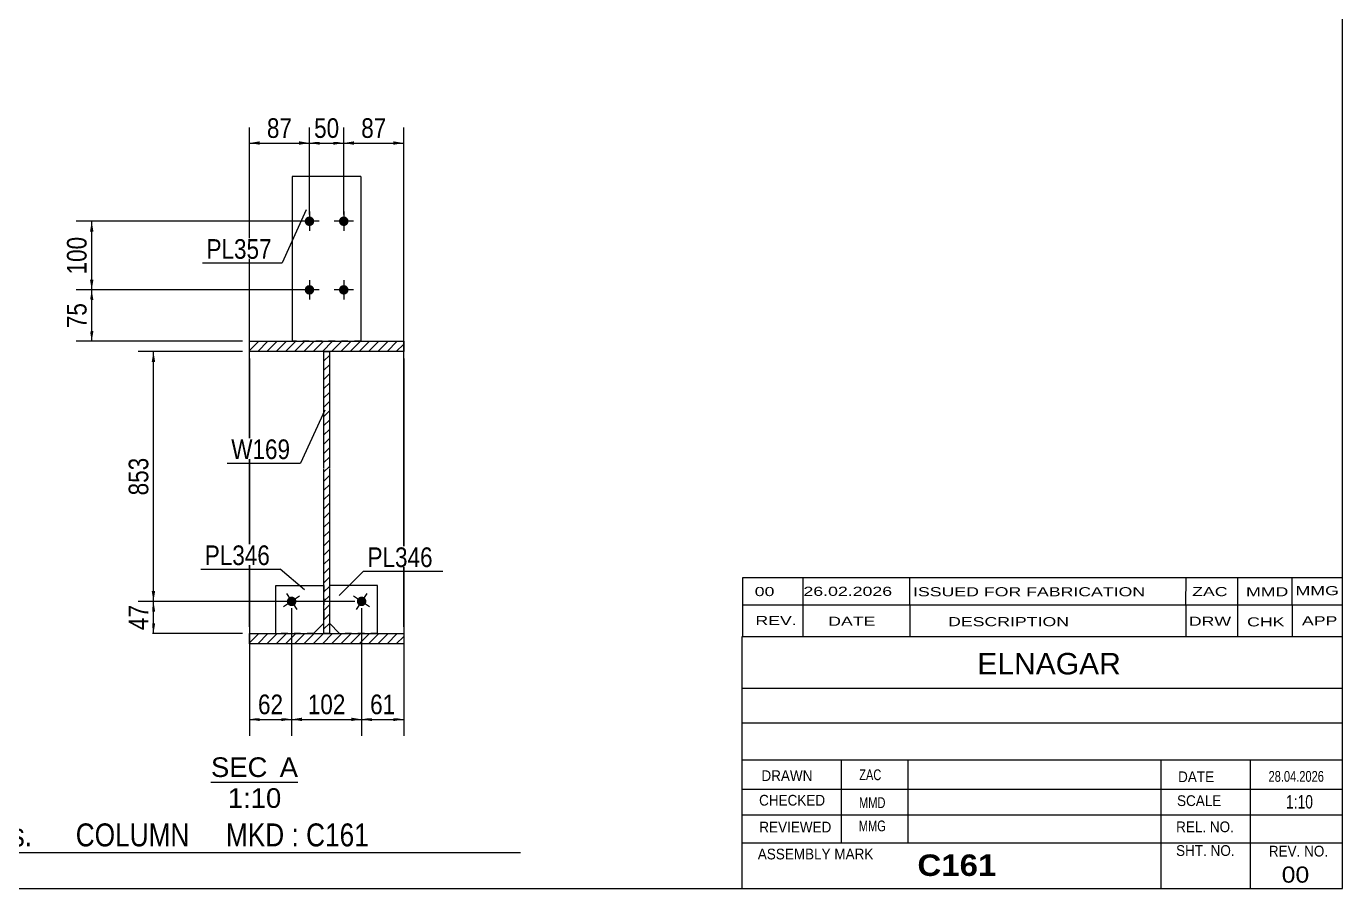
# Model space of a CAD drawing. Header units: millimetres. Extents: x -323 to 90, y -153 to 134.
# Drawn here: x -102.1 to 89.9, y -153.4 to -27.8 of the extents above; entities that cross this region are included whole.
import ezdxf

# ---------------------------------------------------------------- set-up
doc = ezdxf.new("R2010")
doc.units = ezdxf.units.MM
doc.linetypes.add('DXK_LINE_DOT1', pattern=[1.8814, 0.9407, -0.9407])
doc.styles.add('Arial', font='ARIAL.TTF', dxfattribs={"height": 0.2})
doc.styles.add('Arial Bold', font='ARIALBD.TTF', dxfattribs={"height": 0.2})
doc.styles.add('Arial Narrow', font='ARIALN.TTF', dxfattribs={"height": 0.2})

# ---------------------------------------------------------------- blocks, each defined once
blk = doc.blocks.new('Unknown-622305813-1210')
at = {"color": 5, "linetype": 'Continuous'}
for p, q in [((89.87, -153.44), (89.87, 133.56)), ((-320.13, -153.44), (89.87, -153.44))]:
    blk.add_line(p, q, dxfattribs=at)
blk = doc.blocks.new('Unknown-622305813-12 - 2134')
at = {"color": 1, "linetype": 'Continuous'}
blk.add_line((-75.16, -137.92), (-62.47, -137.92), dxfattribs=at)
at = {"color": 0, "linetype": 'Continuous'}
for points in [[(-66.94, -137.17), (-66.94, -134.17), (-75.16, -134.17), (-75.16, -137.17)], [(-62.47, -137.17), (-62.47, -134.17), (-65.14, -134.17), (-65.14, -137.17)], [(-64.92, -141.67), (-64.92, -138.67), (-72.7, -138.67), (-72.7, -141.67)]]:
    blk.add_wipeout(points, dxfattribs=at)
at = {"color": 136, "linetype": 'Continuous', "style": 'Arial'}
for s, height, p in [('SEC', 2.865, (-75.16, -137.17)), ('A', 2.87, (-65.14, -137.17)), ('1:10', 2.865, (-72.7, -141.67))]:
    blk.add_text(s, height=height, dxfattribs=at).set_placement(p)
blk = doc.blocks.new('Bolt-622305813-2148 - 2134')
at = {"linetype": 'Continuous'}
for points in [[(-60.1, -56.17, -1), (-61.5, -56.17, -1)], [(-55.1, -56.17, -1), (-56.5, -56.17, -1)], [(-60.1, -66.17, -1), (-61.5, -66.17, -1)], [(-55.1, -66.17, -1), (-56.5, -66.17, -1)]]:
    blk.add_hatch(color=3, dxfattribs=at).paths.add_polyline_path(points)
at = {"color": 3, "linetype": 'Continuous'}
for p, q in [((-60.8, -54.77), (-60.8, -57.57)), ((-55.8, -54.77), (-55.8, -57.57)), ((-59.4, -56.17), (-62.2, -56.17)), ((-54.4, -56.17), (-57.2, -56.17)), ((-60.8, -64.77), (-60.8, -67.57)), ((-55.8, -64.77), (-55.8, -67.57)), ((-59.4, -66.17), (-62.2, -66.17)), ((-54.4, -66.17), (-57.2, -66.17))]:
    blk.add_line(p, q, dxfattribs=at)
blk = doc.blocks.new('Bolt-622305813-2137 - 2134')
at = {"linetype": 'Continuous'}
blk.add_hatch(color=3, dxfattribs=at).paths.add_polyline_path([(-52.61, -111.96, -1), (-53.78, -111.19, -1)])
at = {"color": 3, "linetype": 'Continuous'}
for p, q in [((-52.03, -112.35), (-54.36, -110.8)), ((-52.42, -110.41), (-53.97, -112.74))]:
    blk.add_line(p, q, dxfattribs=at)
blk = doc.blocks.new('Bolt-622305813-2138 - 2134')
at = {"linetype": 'Continuous'}
blk.add_hatch(color=3, dxfattribs=at).paths.add_polyline_path([(-62.81, -111.19, -1), (-63.98, -111.96, -1)])
at = {"color": 3, "linetype": 'Continuous'}
for p, q in [((-62.23, -110.8), (-64.56, -112.35)), ((-64.17, -110.41), (-62.62, -112.74))]:
    blk.add_line(p, q, dxfattribs=at)
blk = doc.blocks.new('Part-622305813-2174 - 2134')
at = {"color": 2, "linetype": 'Continuous'}
for p, q in [((-50.9, -109.27), (-57.9, -109.27)), ((-50.9, -116.27), (-50.9, -109.27)), ((-57.9, -114.77), (-56.4, -116.27))]:
    blk.add_line(p, q, dxfattribs=at)
at = {"color": 7, "linetype": 'DXK_LINE_DOT1'}
for p, q in [((-57.9, -109.27), (-57.9, -114.77)), ((-50.9, -116.27), (-56.4, -116.27))]:
    blk.add_line(p, q, dxfattribs=at)
blk = doc.blocks.new('Part-622305813-2179 - 2134')
at = {"color": 2, "linetype": 'Continuous'}
for p, q in [((-65.7, -116.27), (-65.7, -109.27)), ((-65.7, -109.27), (-58.7, -109.27)), ((-58.7, -114.77), (-60.2, -116.27))]:
    blk.add_line(p, q, dxfattribs=at)
at = {"color": 7, "linetype": 'DXK_LINE_DOT1'}
for p, q in [((-58.7, -109.27), (-58.7, -114.77)), ((-60.2, -116.27), (-65.7, -116.27))]:
    blk.add_line(p, q, dxfattribs=at)
blk = doc.blocks.new('Part-622305813-2191 - 2134')
at = {"color": 2, "linetype": 'Continuous'}
for p, q in [((-53.3, -49.67), (-63.3, -49.67)), ((-63.3, -49.67), (-63.3, -73.67)), ((-53.3, -49.67), (-53.3, -73.67))]:
    blk.add_line(p, q, dxfattribs=at)
at = {"color": 7, "linetype": 'DXK_LINE_DOT1'}
blk.add_line((-53.3, -73.67), (-63.3, -73.67), dxfattribs=at)
blk = doc.blocks.new('Part-622305813-2197 - 2134')
at = {"linetype": 'Continuous'}
h = blk.add_hatch(dxfattribs=at)
h.set_pattern_fill('', scale=0.3, style=0, pattern_type=0)
h.set_pattern_definition([(45, (-58.6967, -75.1749), (-0.67352, 0.67352), [])])
h.paths.add_polyline_path([(-57.9, -75.17), (-58.7, -75.17), (-58.7, -116.27), (-57.9, -116.27)])
at = {"color": 2, "linetype": 'Continuous'}
for p, q in [((-58.7, -75.17), (-57.9, -75.17)), ((-58.7, -92.17), (-58.7, -75.17)), ((-57.9, -75.17), (-57.9, -92.17)), ((-58.7, -116.27), (-58.7, -92.27)), ((-57.9, -92.27), (-57.9, -116.27)), ((-57.9, -116.27), (-58.7, -116.27))]:
    blk.add_line(p, q, dxfattribs=at)
blk = doc.blocks.new('Part-622305813-2198 - 2134')
at = {"linetype": 'Continuous'}
h = blk.add_hatch(dxfattribs=at)
h.set_pattern_fill('', scale=0.3, style=0, pattern_type=0)
h.set_pattern_definition([(45, (-69.5467, -116.2749), (-0.67352, 0.67352), [])])
h.paths.add_polyline_path([(-47.05, -116.27), (-69.55, -116.27), (-69.55, -117.77), (-47.05, -117.77)])
at = {"color": 2, "linetype": 'Continuous'}
for p, q in [((-69.55, -116.27), (-47.05, -116.27)), ((-69.55, -117.77), (-69.55, -116.27)), ((-47.05, -116.27), (-47.05, -117.77)), ((-47.05, -117.77), (-69.55, -117.77))]:
    blk.add_line(p, q, dxfattribs=at)
blk = doc.blocks.new('Part-622305813-2199 - 2134')
at = {"linetype": 'Continuous'}
h = blk.add_hatch(dxfattribs=at)
h.set_pattern_fill('', scale=0.3, style=0, pattern_type=0)
h.set_pattern_definition([(45, (-69.5467, -73.6749), (-0.67352, 0.67352), [])])
h.paths.add_polyline_path([(-47.05, -73.67), (-69.55, -73.67), (-69.55, -75.17), (-47.05, -75.17)])
at = {"color": 2, "linetype": 'Continuous'}
for p, q in [((-69.55, -73.67), (-47.05, -73.67)), ((-69.55, -75.17), (-69.55, -73.67)), ((-47.05, -73.67), (-47.05, -75.17)), ((-47.05, -75.17), (-69.55, -75.17))]:
    blk.add_line(p, q, dxfattribs=at)
blk = doc.blocks.new('StraightDimension-622305813-2305 - 2134')
at = {"linetype": 'Continuous'}
for points in [[(-92.8, -57.67), (-92.55, -56.17), (-92.3, -57.67)], [(-92.3, -64.67), (-92.55, -66.17), (-92.8, -64.67)]]:
    blk.add_hatch(color=7, dxfattribs=at).paths.add_polyline_path(points)
at = {"color": 7, "linetype": 'Continuous'}
for p, q in [((-61.8, -56.17), (-94.8, -56.17)), ((-92.55, -66.17), (-92.55, -56.17)), ((-61.8, -66.17), (-94.8, -66.17))]:
    blk.add_line(p, q, dxfattribs=at)
at = {"color": 0}
blk.add_wipeout([(-92.7, -57.83), (-96.9, -57.83), (-96.9, -64.52), (-92.7, -64.52)], dxfattribs=at)
at = {"color": 3, "style": 'Arial Narrow'}
blk.add_text('100', height=2.863, rotation=90.0002, dxfattribs=at).set_placement((-93.3, -63.92))
blk = doc.blocks.new('StraightDimension-622305813-2209 - 2134')
at = {"linetype": 'Continuous'}
for points in [[(-68.05, -45.02), (-69.55, -44.77), (-68.05, -44.52)], [(-62.3, -44.52), (-60.8, -44.77), (-62.3, -45.02)]]:
    blk.add_hatch(color=7, dxfattribs=at).paths.add_polyline_path(points)
at = {"color": 7, "linetype": 'Continuous'}
for p, q in [((-69.55, -115.27), (-69.55, -42.52)), ((-60.8, -55.17), (-60.8, -42.52)), ((-69.55, -44.77), (-60.8, -44.77))]:
    blk.add_line(p, q, dxfattribs=at)
at = {"color": 0}
blk.add_wipeout([(-62.74, -44.62), (-62.74, -40.42), (-67.6, -40.42), (-67.6, -44.62)], dxfattribs=at)
at = {"color": 3, "style": 'Arial Narrow'}
blk.add_text('87', height=2.863, dxfattribs=at).set_placement((-67, -44.02))
blk = doc.blocks.new('StraightDimension-622305813-2219 - 2134')
at = {"linetype": 'Continuous'}
for points in [[(-59.3, -45.02), (-60.8, -44.77), (-59.3, -44.52)], [(-57.3, -44.52), (-55.8, -44.77), (-57.3, -45.02)]]:
    blk.add_hatch(color=7, dxfattribs=at).paths.add_polyline_path(points)
at = {"color": 7, "linetype": 'Continuous'}
for p, q in [((-60.8, -55.17), (-60.8, -42.52)), ((-55.8, -55.17), (-55.8, -42.52)), ((-60.8, -44.77), (-55.8, -44.77))]:
    blk.add_line(p, q, dxfattribs=at)
at = {"color": 0}
blk.add_wipeout([(-55.87, -44.62), (-55.87, -40.42), (-60.72, -40.42), (-60.72, -44.62)], dxfattribs=at)
at = {"color": 3, "style": 'Arial Narrow'}
blk.add_text('50', height=2.863, dxfattribs=at).set_placement((-60.12, -44.02))
blk = doc.blocks.new('StraightDimension-622305813-2229 - 2134')
at = {"linetype": 'Continuous'}
for points in [[(-54.3, -45.02), (-55.8, -44.77), (-54.3, -44.52)], [(-48.55, -44.52), (-47.05, -44.77), (-48.55, -45.02)]]:
    blk.add_hatch(color=7, dxfattribs=at).paths.add_polyline_path(points)
at = {"color": 7, "linetype": 'Continuous'}
for p, q in [((-55.8, -55.17), (-55.8, -42.52)), ((-47.05, -115.27), (-47.05, -42.52)), ((-55.8, -44.77), (-47.05, -44.77))]:
    blk.add_line(p, q, dxfattribs=at)
at = {"color": 0}
blk.add_wipeout([(-48.99, -44.62), (-48.99, -40.42), (-53.85, -40.42), (-53.85, -44.62)], dxfattribs=at)
at = {"color": 3, "style": 'Arial Narrow'}
blk.add_text('87', height=2.863, dxfattribs=at).set_placement((-53.25, -44.02))
blk = doc.blocks.new('StraightDimension-622305813-2240 - 2134')
at = {"linetype": 'Continuous'}
for points in [[(-68.05, -129.02), (-69.55, -128.77), (-68.05, -128.52)], [(-64.9, -128.52), (-63.4, -128.77), (-64.9, -129.02)]]:
    blk.add_hatch(color=7, dxfattribs=at).paths.add_polyline_path(points)
at = {"color": 7, "linetype": 'Continuous'}
for p, q in [((-69.55, -76.17), (-69.55, -131.17)), ((-63.4, -112.57), (-63.4, -131.17)), ((-69.55, -128.77), (-63.4, -128.77))]:
    blk.add_line(p, q, dxfattribs=at)
at = {"color": 0}
blk.add_wipeout([(-64.04, -128.62), (-64.04, -124.42), (-68.9, -124.42), (-68.9, -128.62)], dxfattribs=at)
at = {"color": 3, "style": 'Arial Narrow'}
blk.add_text('62', height=2.863, dxfattribs=at).set_placement((-68.3, -128.02))
blk = doc.blocks.new('StraightDimension-622305813-2256 - 2134')
at = {"linetype": 'Continuous'}
for points in [[(-61.9, -129.02), (-63.4, -128.77), (-61.9, -128.52)], [(-54.7, -128.52), (-53.2, -128.77), (-54.7, -129.02)]]:
    blk.add_hatch(color=7, dxfattribs=at).paths.add_polyline_path(points)
at = {"color": 7, "linetype": 'Continuous'}
for p, q in [((-63.4, -112.57), (-63.4, -131.17)), ((-53.2, -112.57), (-53.2, -131.17)), ((-63.4, -128.77), (-53.2, -128.77))]:
    blk.add_line(p, q, dxfattribs=at)
at = {"color": 0}
blk.add_wipeout([(-54.95, -128.62), (-54.95, -124.42), (-61.64, -124.42), (-61.64, -128.62)], dxfattribs=at)
at = {"color": 3, "style": 'Arial Narrow'}
blk.add_text('102', height=2.863, dxfattribs=at).set_placement((-61.04, -128.02))
blk = doc.blocks.new('StraightDimension-622305813-2278 - 2134')
at = {"linetype": 'Continuous'}
for points in [[(-51.7, -129.02), (-53.2, -128.77), (-51.7, -128.52)], [(-48.55, -128.52), (-47.05, -128.77), (-48.55, -129.02)]]:
    blk.add_hatch(color=7, dxfattribs=at).paths.add_polyline_path(points)
at = {"color": 7, "linetype": 'Continuous'}
for p, q in [((-47.05, -76.17), (-47.05, -131.17)), ((-53.2, -112.57), (-53.2, -131.17)), ((-53.2, -128.77), (-47.05, -128.77))]:
    blk.add_line(p, q, dxfattribs=at)
at = {"color": 0}
blk.add_wipeout([(-47.69, -128.62), (-47.69, -124.42), (-52.55, -124.42), (-52.55, -128.62)], dxfattribs=at)
at = {"color": 3, "style": 'Arial Narrow'}
blk.add_text('61', height=2.863, dxfattribs=at).set_placement((-51.95, -128.02))
blk = doc.blocks.new('StraightDimension-622305813-2295 - 2134')
at = {"linetype": 'Continuous'}
for points in [[(-92.8, -67.67), (-92.55, -66.17), (-92.3, -67.67)], [(-92.3, -72.17), (-92.55, -73.67), (-92.8, -72.17)]]:
    blk.add_hatch(color=7, dxfattribs=at).paths.add_polyline_path(points)
at = {"color": 7, "linetype": 'Continuous'}
for p, q in [((-61.8, -66.17), (-94.8, -66.17)), ((-92.55, -73.67), (-92.55, -66.17)), ((-70.55, -73.67), (-94.8, -73.67))]:
    blk.add_line(p, q, dxfattribs=at)
at = {"color": 0}
blk.add_wipeout([(-92.7, -67.5), (-96.9, -67.5), (-96.9, -72.35), (-92.7, -72.35)], dxfattribs=at)
at = {"color": 3, "style": 'Arial Narrow'}
blk.add_text('75', height=2.863, rotation=90.0002, dxfattribs=at).set_placement((-93.3, -71.75))
blk = doc.blocks.new('StraightDimension-622305813-2316 - 2134')
at = {"linetype": 'Continuous'}
for points in [[(-83.8, -113.07), (-83.55, -111.57), (-83.3, -113.07)], [(-83.3, -114.77), (-83.55, -116.27), (-83.8, -114.77)]]:
    blk.add_hatch(color=7, dxfattribs=at).paths.add_polyline_path(points)
at = {"color": 7, "linetype": 'Continuous'}
for p, q in [((-54.2, -111.57), (-85.8, -111.57)), ((-83.55, -116.27), (-83.55, -111.57)), ((-70.55, -116.27), (-85.8, -116.27))]:
    blk.add_line(p, q, dxfattribs=at)
at = {"color": 0}
blk.add_wipeout([(-83.7, -111.5), (-87.9, -111.5), (-87.9, -116.35), (-83.7, -116.35)], dxfattribs=at)
at = {"color": 3, "style": 'Arial Narrow'}
blk.add_text('47', height=2.863, rotation=90.0002, dxfattribs=at).set_placement((-84.3, -115.75))
blk = doc.blocks.new('StraightDimension-622305813-2332 - 2134')
at = {"linetype": 'Continuous'}
for points in [[(-83.8, -76.67), (-83.55, -75.17), (-83.3, -76.67)], [(-83.3, -110.07), (-83.55, -111.57), (-83.8, -110.07)]]:
    blk.add_hatch(color=7, dxfattribs=at).paths.add_polyline_path(points)
at = {"color": 7, "linetype": 'Continuous'}
for p, q in [((-70.55, -75.17), (-85.8, -75.17)), ((-83.55, -111.57), (-83.55, -75.17)), ((-54.2, -111.57), (-85.8, -111.57))]:
    blk.add_line(p, q, dxfattribs=at)
at = {"color": 0}
blk.add_wipeout([(-83.7, -90.03), (-87.9, -90.03), (-87.9, -96.72), (-83.7, -96.72)], dxfattribs=at)
at = {"color": 3, "style": 'Arial Narrow'}
blk.add_text('853', height=2.863, rotation=90.0002, dxfattribs=at).set_placement((-84.3, -96.12))
blk = doc.blocks.new('CBS_CALLOFF-622305813-5793')
at = {"color": 7, "linetype": 'Continuous'}
blk.add_line((-146.25, -148.17), (-30.02, -148.19), dxfattribs=at)
at = {"color": 3, "linetype": 'Continuous', "style": 'Arial Narrow'}
blk.add_text('QTY= 1 Nos.      COLUMN     MKD : C161', height=3.3405, dxfattribs=at).set_placement((-123.49, -147.28))
blk = doc.blocks.new('CBS_NAME_BLOG-622305813-5794')
at = {"color": 7, "linetype": 'Continuous'}
for p, q in [((2.28, -116.69), (89.8, -116.69)), ((2.28, -153.4), (2.28, -116.69)), ((2.28, -124.23), (89.8, -124.23)), ((2.35, -129.28), (89.87, -129.28)), ((2.28, -134.66), (89.8, -134.66)), ((16.8, -146.76), (16.8, -134.66)), ((26.49, -146.74), (26.49, -134.67)), ((63.4, -153.4), (63.4, -134.67)), ((76.45, -153.4), (76.45, -134.66)), ((2.29, -138.96), (89.87, -138.94)), ((2.28, -142.7), (89.8, -142.7)), ((2.28, -146.74), (89.8, -146.74)), ((2.28, -153.44), (89.87, -153.44))]:
    blk.add_line(p, q, dxfattribs=at)
at = {"color": 3, "linetype": 'Continuous', "style": 'Arial'}
blk.add_text('ELNAGAR', height=3.133, dxfattribs=at).set_placement((36.6, -122.22))
at = {"color": 3, "linetype": 'Continuous'}
for s, height, style, width, p in [('DRAWN', 1.566, 'Arial', 0.9, (5.11, -137.76)), ('ZAC', 1.565, 'Arial Narrow', 0.9, (19.37, -137.63)), ('28.04.2026', 1.565, 'Arial Narrow', 0.9, (79.06, -137.86)), ('DATE', 1.566, 'Arial', 0.9, (65.87, -137.92)), ('CHECKED', 1.566, 'Arial', 0.9, (4.77, -141.34)), ('MMD', 1.565, 'Arial Narrow', 0.9, (19.34, -141.69)), ('SCALE', 1.566, 'Arial', 0.9, (65.72, -141.4)), ('1:10', 1.957, 'Arial Narrow', 0.9, (81.61, -141.76)), ('REVIEWED', 1.566, 'Arial', 0.9, (4.8, -145.25)), ('MMG', 1.565, 'Arial Narrow', 0.9, (19.31, -145.08)), ('REL. NO.', 1.566, 'Arial', 0.9, (65.58, -145.21)), ('ASSEMBLY MARK', 1.5663, 'Arial', 0.9, (4.58, -149.18)), ('SHT. NO.', 1.566, 'Arial', 0.9, (65.58, -148.67)), ('REV. NO.', 1.566, 'Arial', 0.9, (79.1, -148.76)), ('C161', 3.131, 'Arial Bold', 1.1, (27.86, -151.59))]:
    blk.add_text(s, height=height, dxfattribs=dict(at, style=style, width=width)).set_placement(p)
at = {"color": 3, "style": 'Arial', "width": 1.1}
blk.add_text('00', height=2.349, dxfattribs=at).set_placement((80.98, -152.57))
blk = doc.blocks.new('CBS_REVISION-622305813-5795')
at = {"color": 7, "linetype": 'Continuous'}
for p, q in [((2.36, -108.16), (2.36, -112.06)), ((11.17, -108.15), (11.17, -112.06)), ((26.76, -112.06), (26.76, -108.14)), ((67.02, -112.06), (67.03, -108.14)), ((74.58, -112.06), (74.59, -108.14)), ((82.51, -112.06), (82.5, -108.15)), ((2.36, -112.06), (89.86, -112.06)), ((2.36, -112.06), (2.36, -116.69)), ((11.16, -112.06), (11.16, -116.69)), ((26.75, -112.06), (26.75, -116.63)), ((67.01, -112.06), (67.01, -116.69)), ((74.55, -112.06), (74.55, -116.69)), ((82.5, -112.06), (82.5, -116.69)), ((2.36, -116.69), (89.86, -116.69))]:
    blk.add_line(p, q, dxfattribs=at)
blk.add_arc((46.12, -28081.44), 27973.31, 89.910387, 90.089622, dxfattribs=at)
at = {"color": 7, "linetype": 'Continuous', "style": 'Arial Narrow', "width": 1.7}
for s, height, p in [('MMG', 1.326, (83, -110.67)), ('REV.', 1.326, (4.23, -115.02)), ('DATE', 1.326, (14.85, -115.13)), ('DESCRIPTION', 1.3257, (32.33, -115.19)), ('DRW', 1.326, (67.44, -115.13)), ('CHK', 1.326, (75.93, -115.22)), ('APP', 1.326, (83.93, -115.06))]:
    blk.add_text(s, height=height, dxfattribs=at).set_placement(p)
at = {"color": 7, "style": 'Arial Narrow', "width": 1.7}
for s, height, p in [('00', 1.326, (4.13, -110.8)), ('26.02.2026', 1.326, (11.24, -110.77)), ('ISSUED FOR FABRICATION', 1.3257, (27.22, -110.83)), ('ZAC', 1.326, (67.92, -110.81)), ('MMD', 1.326, (75.78, -110.83))]:
    blk.add_text(s, height=height, dxfattribs=at).set_placement(p)
blk = doc.blocks.new('Mark-622305813-2170 - 2134')
at = {"color": 0}
blk.add_wipeout([(-42.83, -106.57), (-42.83, -103.57), (-52.33, -103.57), (-52.33, -106.57)], dxfattribs=at)
blk.add_wipeout([(-42.83, -106.57), (-42.83, -103.57), (-52.33, -103.57), (-52.33, -106.57)], dxfattribs=at)
at = {"color": 7, "linetype": 'Continuous'}
for p, q in [((-56.47, -110.7), (-52.93, -107.17)), ((-52.93, -107.17), (-41.33, -107.17))]:
    blk.add_line(p, q, dxfattribs=at)
at = {"color": 3, "style": 'Arial Narrow'}
blk.add_text('PL346', height=2.863, dxfattribs=at).set_placement((-52.33, -106.57))
blk = doc.blocks.new('Mark-622305813-2175 - 2134')
at = {"color": 7, "linetype": 'Continuous'}
blk.add_line((-61.52, -109.9), (-65.06, -106.88), dxfattribs=at)
at = {"color": 0}
blk.add_wipeout([(-66.56, -106.28), (-66.56, -103.28), (-76.06, -103.28), (-76.06, -106.28)], dxfattribs=at)
blk.add_wipeout([(-66.56, -106.28), (-66.56, -103.28), (-76.06, -103.28), (-76.06, -106.28)], dxfattribs=at)
at = {"color": 7, "linetype": 'Continuous'}
blk.add_line((-76.66, -106.88), (-65.06, -106.88), dxfattribs=at)
at = {"color": 3, "style": 'Arial Narrow'}
blk.add_text('PL346', height=2.863, dxfattribs=at).set_placement((-76.06, -106.28))
blk = doc.blocks.new('Mark-622305813-5756 - 2134')
at = {"color": 7, "linetype": 'Continuous'}
blk.add_line((-61.27, -54.5), (-64.8, -62.24), dxfattribs=at)
at = {"color": 0}
blk.add_wipeout([(-66.3, -61.64), (-66.3, -58.64), (-75.81, -58.64), (-75.81, -61.64)], dxfattribs=at)
blk.add_wipeout([(-66.3, -61.64), (-66.3, -58.64), (-75.81, -58.64), (-75.81, -61.64)], dxfattribs=at)
at = {"color": 7, "linetype": 'Continuous'}
blk.add_line((-76.41, -62.24), (-64.8, -62.24), dxfattribs=at)
at = {"color": 3, "style": 'Arial Narrow'}
blk.add_text('PL357', height=2.863, dxfattribs=at).set_placement((-75.81, -61.64))
blk = doc.blocks.new('Mark-622305813-5760 - 2134')
at = {"color": 7, "linetype": 'Continuous'}
blk.add_line((-58.58, -83.7), (-62.12, -91.43), dxfattribs=at)
at = {"color": 0}
blk.add_wipeout([(-63.62, -90.83), (-63.62, -87.83), (-72.2, -87.83), (-72.2, -90.83)], dxfattribs=at)
blk.add_wipeout([(-63.62, -90.83), (-63.62, -87.83), (-72.2, -87.83), (-72.2, -90.83)], dxfattribs=at)
at = {"color": 7, "linetype": 'Continuous'}
blk.add_line((-72.8, -91.43), (-62.12, -91.43), dxfattribs=at)
at = {"color": 3, "style": 'Arial Narrow'}
blk.add_text('W169', height=2.863, dxfattribs=at).set_placement((-72.2, -90.83))

msp = doc.modelspace()

# ---------------------------------------------------------------- block references
for name in ['Unknown-622305813-1210', 'Part-622305813-2191 - 2134', 'Bolt-622305813-2148 - 2134', 'Part-622305813-2199 - 2134', 'Part-622305813-2197 - 2134', 'Part-622305813-2179 - 2134', 'Part-622305813-2174 - 2134', 'CBS_REVISION-622305813-5795', 'Bolt-622305813-2138 - 2134', 'Bolt-622305813-2137 - 2134', 'Part-622305813-2198 - 2134', 'CBS_NAME_BLOG-622305813-5794', 'CBS_CALLOFF-622305813-5793']:
    msp.add_blockref(name, (0, 0))

# ---------------------------------------------------------------- next in the draw order: block references
for name in ['StraightDimension-622305813-2305 - 2134', 'Unknown-622305813-12 - 2134']:
    msp.add_blockref(name, (0, 0))

# ---------------------------------------------------------------- next in the draw order: block references
msp.add_blockref('StraightDimension-622305813-2209 - 2134', (0, 0))

# ---------------------------------------------------------------- next in the draw order: block references
for name in ['StraightDimension-622305813-2219 - 2134', 'StraightDimension-622305813-2295 - 2134', 'StraightDimension-622305813-2240 - 2134']:
    msp.add_blockref(name, (0, 0))

# ---------------------------------------------------------------- next in the draw order: block references
for name in ['StraightDimension-622305813-2229 - 2134', 'Mark-622305813-5756 - 2134']:
    msp.add_blockref(name, (0, 0))

# ---------------------------------------------------------------- next in the draw order: block references
msp.add_blockref('StraightDimension-622305813-2256 - 2134', (0, 0))

# ---------------------------------------------------------------- next in the draw order: block references
for name in ['StraightDimension-622305813-2278 - 2134', 'StraightDimension-622305813-2316 - 2134']:
    msp.add_blockref(name, (0, 0))

# ---------------------------------------------------------------- next in the draw order: block references
msp.add_blockref('StraightDimension-622305813-2332 - 2134', (0, 0))

# ---------------------------------------------------------------- next in the draw order: block references
for name in ['Mark-622305813-5760 - 2134', 'Mark-622305813-2175 - 2134', 'Mark-622305813-2170 - 2134']:
    msp.add_blockref(name, (0, 0))

doc.saveas('drawing.dxf')
